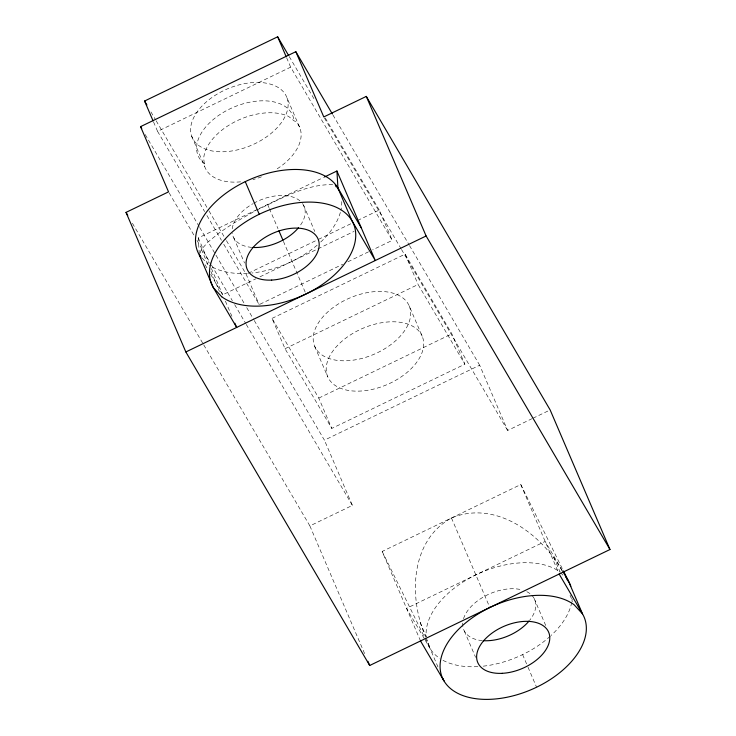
<?xml version="1.0" encoding="UTF-8"?>
<svg xmlns="http://www.w3.org/2000/svg" width="736" height="736" viewBox="0 0 736 736"><rect width="100%" height="100%" fill="white"/><g stroke="black" fill="none" stroke-linecap="round" stroke-linejoin="round"><path stroke-width="0.55" stroke-dasharray="3.68 2.76" d="M240.598 181.847A51.4 30.645 -23.2 0 1 204.672 166.502L203.679 158.35A51.4 30.645 -23.2 0 1 236.136 121.192A51.4 30.645 -23.2 0 1 288.641 116.444L294.041 120.833L295.844 121.532A51.4 30.645 -23.2 0 1 275.411 169.942M200.026 253.11L201.425 249.403L208.104 241.96L218.905 233.11L233.1 223.477L255.686 210.625M562.065 570.768C541.199 533.563 495.337 499.735 451.472 517.997C409.952 540.831 408.701 597.77 425.528 636.677M256.68 210.11C281.069 198.812 307.648 182.979 335.312 184.773M153.548 121.964L157.587 131.376L290.656 67.142L392.242 240.378L372.646 249.844M199.254 253.819L198.306 237.921L323.481 177.505M248.234 273.277L317.345 239.918M318.375 239.421L351.385 223.486M357.576 220.496L379.242 210.036L392.242 240.378M210.726 274.399L222.695 294.814L255.797 278.834M259.937 276.837L354.071 231.398M223.762 244.232L259.173 304.612L342.728 264.279M347.889 261.795L368.515 251.832M272.035 318.384L405.104 254.15L451.849 333.859L464.858 364.2L331.78 428.435L285.034 348.726L272.035 318.384L318.78 398.093L331.78 428.435M285.034 348.726L418.112 284.492L464.858 364.2M318.78 398.093L451.849 333.859M254.251 320.491L324.429 440.165L479.679 365.222L507.647 430.459L531.935 418.738M203.743 344.926L309.884 525.918L352.388 505.402L324.429 440.165M532.947 418.25L548.127 410.918M420.532 640.964L382.168 551.448L520.784 484.536L562.948 569.968M560.814 572.856L562.865 575.101M202.17 258.06L207.736 264.132M332.948 114.991L408.922 244.554M409.501 245.548L479.679 365.222M289.266 56.598L314.806 100.16M325.257 117.972L379.242 210.036M324.364 117.916L400.927 248.474M401.506 249.467L507.647 430.459M562.267 570.593L545.164 541.429L406.548 608.341L424.792 639.446M150.963 111.927L155.609 119.839M156.188 120.833L208.435 209.926M209.015 210.919L225.851 239.623M226.43 240.617L246.164 274.27L259.173 304.612M157.587 131.376L204.608 211.563M206.926 215.519L221.444 240.267M145.213 134.55L199.152 226.532M199.732 227.516L215.39 254.224M215.97 255.208L244.389 303.674M246.716 307.63L253.672 319.498M169.114 192.86L194.056 235.391M196.954 240.332L210.873 264.068M211.453 265.061L232.337 300.665M234.655 304.621L245.677 323.417M246.256 324.401L352.388 505.402M205.022 264.675L207.874 269.542M425.362 640.421L429.925 648.195L438.49 668.187M132.406 223.266L203.164 343.933M382.168 551.448L429.925 648.195A77.096 45.972 -23.2 0 0 439.999 658.536M553.822 557.391L560.133 572.111A77.096 45.972 -23.2 0 0 475.861 574.89A77.096 45.972 -23.2 0 0 426.236 636.741L419.925 622.021M570.05 595.258L572.755 601.57M520.784 484.536L558.247 571.946M405.104 254.15L418.112 284.492M409.207 305.918A51.4 30.645 -23.2 0 1 348.689 360.64A51.4 30.645 -23.2 0 1 327.925 311.797A51.4 30.645 -23.2 0 1 409.207 305.918L422.206 336.26A51.4 30.645 -23.2 0 1 361.698 390.982A51.4 30.645 -23.2 0 1 340.934 342.139A51.4 30.645 -23.2 0 1 422.206 336.26M534.124 598.451L545.854 625.802M286.617 57.73L290.656 67.142M287.077 98.035A51.4 30.645 -23.2 0 1 224.259 151.736A51.4 30.645 -23.2 0 1 206.77 101.531A51.4 30.645 -23.2 0 1 287.077 98.035L300.076 128.386M522.606 654.598L527.565 666.172M528.016 667.221L536.581 687.212M451.472 517.997L489.836 607.504M303.526 205.206L314.806 231.509M464.333 631.037L475.603 657.34M267.619 204.461L268.971 207.626M269.422 208.674L278.006 228.694M283.424 241.344L305.983 293.977M314.677 346.316L327.686 376.657M191.664 136.16L204.672 166.502M233.735 237.792L244.554 263.046M198.306 237.921L209.144 263.203M211.407 268.474L222.695 294.814M225.4 301.125L232.162 316.912M201.425 249.403L208.638 266.239M210.892 271.501L219.457 291.493M309.884 525.918L365.654 656.052M425.923 637.726L429.925 648.195L427.239 639.869M261.436 176.833A51.4 30.645 -23.2 0 1 252.963 179.593M204.774 163.926A51.4 30.645 -23.2 0 1 229.798 108.928A51.4 30.645 -23.2 0 1 294.041 120.833M531.696 595.166A38.548 22.982 -23.2 0 1 529.828 620.08M482.292 640.605A38.548 22.982 -23.2 0 1 462.797 626.253M462.696 625.232A38.548 22.982 -23.2 0 1 462.696 623.125M463.542 618.709A38.548 22.982 -23.2 0 1 521.907 589.858M526.838 591.698A38.548 22.982 -23.2 0 1 530.113 593.75M572.203 599.086A77.096 45.972 -23.2 0 1 571.918 601.275M571.725 602.379A77.096 45.972 -23.2 0 1 551.062 635.49M550.261 636.226A77.096 45.972 -23.2 0 1 482.494 666.255M477.866 666.623A77.096 45.972 -23.2 0 1 440.873 659.088M302.45 203.504A38.548 22.982 -23.2 0 1 299.865 225.998M251.684 247.37A38.548 22.982 -23.2 0 1 232.19 233.018M232.208 228.795A38.548 22.982 -23.2 0 1 252.752 203.798M253.718 203.246A38.548 22.982 -23.2 0 1 301.806 202.694M341.762 201.563A77.096 45.972 -23.2 0 1 340.897 210.248M340.336 212.456A77.096 45.972 -23.2 0 1 320.464 242.254M317.17 245.162A77.096 45.972 -23.2 0 1 251.896 273.01M247.268 273.387A77.096 45.972 -23.2 0 1 209.401 265.291"/><path stroke-width="1.1" d="M153.097 120.916L144.578 101.034L277.656 36.8L288.678 55.605M295.826 51.695L323.785 116.932L366.298 96.407L550.151 409.943L609.978 549.516L369.702 665.491L185.849 351.964L126.022 212.391L168.535 191.866L140.576 126.629L295.826 51.695L332.368 114.006M324.512 176.999L336.922 171.01L375.296 260.516L351.918 220.662L337.944 188.048L335.312 184.773L336.214 186.88M185.849 351.964L426.116 235.989L609.978 549.516M567.116 579.738L568.542 581.284A77.096 45.972 -23.2 0 1 570.823 586.252M200.744 256.505L199.318 254.96A77.096 45.972 -23.2 0 1 245.263 181.645A77.096 45.972 -23.2 0 1 337.944 188.048L361.312 227.902M565.598 576.509L568.542 581.284L582.516 613.907A77.096 45.972 -23.2 0 1 505.098 697.618A77.096 45.972 -23.2 0 1 450.754 638.333A77.096 45.972 -23.2 0 1 574.108 604.734L582.516 613.907L559.148 574.052M562.838 571.568L568.542 581.284L563.463 570.998M144.578 101.034L146.906 104.99M140.576 126.629L141.735 128.607M201.029 257.876L199.318 254.96L213.302 287.574L236.67 327.428L234.867 323.224M420.532 640.964L443.9 680.818L442.998 678.712M126.022 212.391L127.77 215.354M366.298 96.407L426.116 235.989M277.656 36.8L286.175 56.681M278.907 230.8L282.974 240.286M245.263 181.645L259.238 214.268M367.908 661.296L369.702 665.491M338.606 190.127L337.944 188.048L336.922 171.01M529.156 620.917A38.548 22.982 -23.2 0 1 483.35 640.688M298.549 227.672A38.548 22.982 -23.2 0 1 252.752 247.443M221.711 296.746L213.302 287.574A77.096 45.972 -23.2 0 1 290.72 203.863A77.096 45.972 -23.2 0 1 345.064 263.148A77.096 45.972 -23.2 0 1 221.711 296.746M502.283 673.32A38.548 22.982 -23.2 0 0 548.9 632.813A38.548 22.982 -23.2 0 0 488.446 635.95A38.548 22.982 -23.2 0 0 502.283 673.32M271.685 280.076A38.548 22.982 -23.2 0 0 318.302 239.577A38.548 22.982 -23.2 0 0 257.848 242.714A38.548 22.982 -23.2 0 0 271.685 280.076"/></g></svg>
